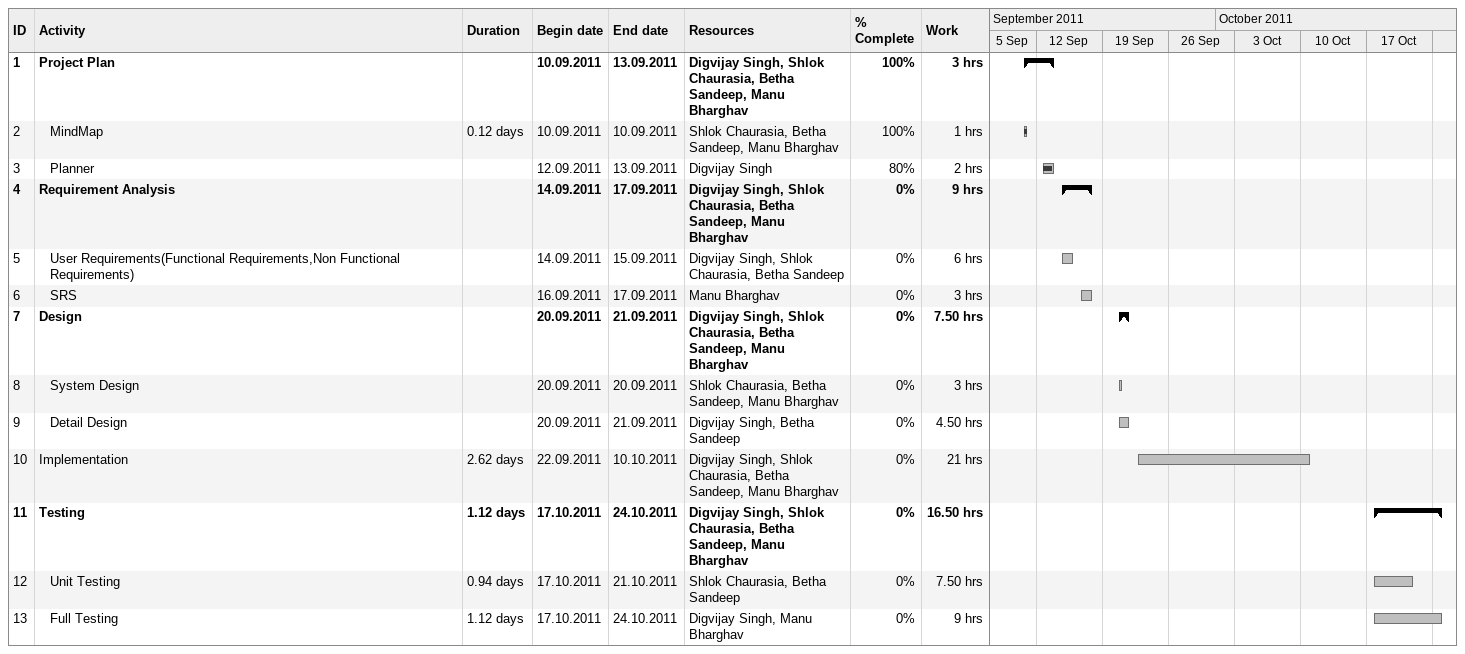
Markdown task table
| ID | Level | Task | Duration | Start | Finish | Resources | % complete | Work (h) |
|---|---|---|---|---|---|---|---|---|
| 1 | 1 | **Project Plan** |  | 2011-09-10 | 2011-09-13 | Digvijay Singh, Shlok Chaurasia, Betha Sandeep, Manu Bharghav | 100 | 3 |
| 2 | 2 | MindMap | 0.12d | 2011-09-10 | 2011-09-10 | Shlok Chaurasia, Betha Sandeep, Manu Bharghav | 100 | 1 |
| 3 | 2 | Planner |  | 2011-09-12 | 2011-09-13 | Digvijay Singh | 80 | 2 |
| 4 | 1 | **Requirement Analysis** |  | 2011-09-14 | 2011-09-17 | Digvijay Singh, Shlok Chaurasia, Betha Sandeep, Manu Bharghav | 0 | 9 |
| 5 | 2 | User Requirements(Functional Requirements,Non Functional Requirements) |  | 2011-09-14 | 2011-09-15 | Digvijay Singh, Shlok Chaurasia, Betha Sandeep | 0 | 6 |
| 6 | 2 | SRS |  | 2011-09-16 | 2011-09-17 | Manu Bharghav | 0 | 3 |
| 7 | 1 | **Design** |  | 2011-09-20 | 2011-09-21 | Digvijay Singh, Shlok Chaurasia, Betha Sandeep, Manu Bharghav | 0 | 7.50 |
| 8 | 2 | System Design |  | 2011-09-20 | 2011-09-20 | Shlok Chaurasia, Betha Sandeep, Manu Bharghav | 0 | 3 |
| 9 | 2 | Detail Design |  | 2011-09-20 | 2011-09-21 | Digvijay Singh, Betha Sandeep | 0 | 4.50 |
| 10 | 1 | Implementation | 2.62d | 2011-09-22 | 2011-10-10 | Digvijay Singh, Shlok Chaurasia, Betha Sandeep, Manu Bharghav | 0 | 21 |
| 11 | 1 | **Testing** | 1.12d | 2011-10-17 | 2011-10-24 | Digvijay Singh, Shlok Chaurasia, Betha Sandeep, Manu Bharghav | 0 | 16.50 |
| 12 | 2 | Unit Testing | 0.94d | 2011-10-17 | 2011-10-21 | Shlok Chaurasia, Betha Sandeep | 0 | 7.50 |
| 13 | 2 | Full Testing | 1.12d | 2011-10-17 | 2011-10-24 | Digvijay Singh, Manu Bharghav | 0 | 9 |
